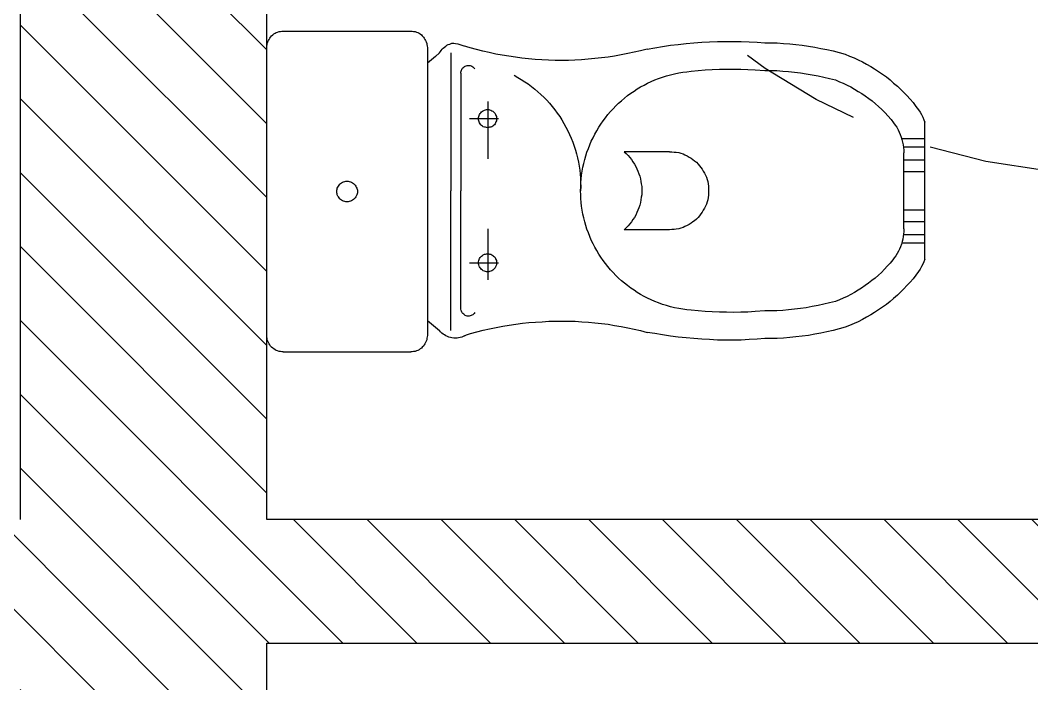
# Model space of a CAD drawing. Header units: millimetres. Extents: x 0 to 2688, y 0 to 2044.
# Drawn here: x 2515.189 to 2516.42, y 2035.253 to 2036.06 of the extents above; entities that cross this region are included whole.
import ezdxf

# ---------------------------------------------------------------- set-up
doc = ezdxf.new("R2010")
doc.units = ezdxf.units.MM
doc.linetypes.add('TRATTEGGIATA', pattern=[0.75, 0.5, -0.25])

# ---------------------------------------------------------------- blocks, each defined once
blk = doc.blocks.new('NP-C02')
for p, q in [((-0.2683, 0.2121), (-0.2683, 0.7121)), ((0.3817, 0.2121), (0.3817, 0.7121)), ((-0.2053, 0.5964), (-0.2053, 0.4641)), ((-0.1803, 0.5964), (-0.1803, 0.4641)), ((0.2937, 0.5964), (0.2937, 0.4641)), ((0.3187, 0.5964), (0.3187, 0.4641)), ((-0.2053, 0.4746), (-0.2233, 0.4746)), ((0.3186, 0.4746), (0.3367, 0.4746)), ((-0.2133, 0.4496), (-0.2233, 0.4496)), ((0.3267, 0.4496), (0.3367, 0.4496)), ((0.2899, 0.2202), (0.3701, 0.2058)), ((-0.2531, 0.1533), (-0.1849, 0.1597)), ((-0.0022, 0), (0.1102, 0)), ((0.2436, 0), (0.2817, 0)), ((-0.1683, 0), (-0.1209, 0)), ((-0.1783, -0.1379), (-0.1783, -0.1366)), ((0.2917, -0.1379), (0.2917, -0.1366))]:
    blk.add_line(p, q)
for points in [[(-0.2483, 0.376), (-0.2483, 0.7496, -1), (-0.2233, 0.7496), (-0.2233, 0.4037, -1)], [(0.3617, 0.3639), (0.3617, 0.7496, 1), (0.3367, 0.7496), (0.3367, 0.4073, 1)]]:
    blk.add_lwpolyline(points, format="xyb")
for points in [[(-0.2076, 0.7364), (-0.1776, 0.7364), (-0.1776, 0.5964), (-0.2076, 0.5964)], [(0.3209, 0.7364), (0.2909, 0.7364), (0.2909, 0.5964), (0.3209, 0.5964)]]:
    blk.add_lwpolyline(points, close=True)
for points in [[(0.0013, 0.5086), (-0.0204, 0.497), (-0.0502, 0.4825), (-0.0643, 0.4713), (-0.0771, 0.4528), (-0.0816, 0.4391), (-0.0836, 0.4109), (-0.0746, 0.3589), (-0.0579, 0.2934), (-0.0463, 0.2586), (-0.0381, 0.2422), (-0.0193, 0.2188), (-0.0079, 0.2113), (0.0167, 0.206), (0.0477, 0.2058), (0.063, 0.2124), (0.0872, 0.2337), (0.0989, 0.25), (0.1131, 0.2869), (0.1144, 0.3216), (0.1259, 0.3641), (0.1296, 0.3922), (0.1259, 0.416), (0.118, 0.4398), (0.0931, 0.492), (0.09, 0.4957), (0.0795, 0.4998), (0.0639, 0.4997), (0.0565, 0.5009), (0.036, 0.5099), (0.0013, 0.5086)], [(0.0969, 0.4843), (0.1072, 0.4856), (0.1594, 0.4842), (0.2507, 0.4469), (0.2996, 0.4148), (0.3381, 0.407), (0.3536, 0.3872), (0.3651, 0.3538), (0.3709, 0.2539), (0.369, 0.2047), (0.3626, 0.1623), (0.3664, 0.0993), (0.3588, 0.0585), (0.3484, 0.0389), (0.3367, 0.0325), (0.3264, 0.0331), (0.3086, 0.0427), (0.2829, 0.08), (0.2687, 0.1147), (0.2702, 0.1285), (0.2854, 0.1558), (0.297, 0.1661), (0.3022, 0.1726), (0.3005, 0.1964), (0.2859, 0.2294), (0.2803, 0.2458), (0.2727, 0.2882), (0.2657, 0.2988), (0.2561, 0.3011), (0.2329, 0.2972), (0.1542, 0.2921), (0.1362, 0.2947), (0.1118, 0.2818)], [(-0.0591, 0.4764), (-0.0993, 0.4636), (-0.122, 0.4523), (-0.1657, 0.4212), (-0.2188, 0.4081), (-0.2428, 0.3846), (-0.2514, 0.3713), (-0.2595, 0.3422), (-0.2634, 0.2302), (-0.2582, 0.1751), (-0.2518, 0.1494), (-0.2595, 0.08), (-0.252, 0.0505), (-0.2428, 0.0363), (-0.2295, 0.0282), (-0.2093, 0.028), (-0.2017, 0.0325), (-0.1824, 0.0569), (-0.1657, 0.089), (-0.1544, 0.1146), (-0.1567, 0.1263), (-0.1759, 0.1494), (-0.1862, 0.1623), (-0.1906, 0.1741), (-0.1895, 0.1991), (-0.168, 0.2518), (-0.1592, 0.2779), (-0.1567, 0.2947), (-0.1451, 0.3011), (-0.0885, 0.2947), (-0.0669, 0.2908), (-0.0566, 0.2908)], [(-0.2133, 0.4095), (-0.2133, 0.4641), (-0.1683, 0.4641)], [(-0.1683, 0.4641), (-0.1683, 0.4205)], [(0.2817, 0.4641), (0.2817, 0.4266)], [(0.3267, 0.4093), (0.3267, 0.4641), (0.2817, 0.4641)], [(-0.1605, 0.2702), (-0.1451, 0.2291), (-0.1368, 0.1599), (-0.1227, 0.0493), (-0.1188, -0.0559), (-0.1134, -0.1035), (-0.0993, -0.1305), (-0.0993, -0.1523), (-0.0967, -0.2133), (-0.0825, -0.2356), (-0.0758, -0.255), (-0.0437, -0.2691), (-0.0225, -0.2664), (-0.0129, -0.2588), (-0.0103, -0.2383), (0, -0.2249), (-0.0026, -0.1953), (-0.009, -0.1819), (-0.0206, -0.16), (-0.0154, -0.1202), (-0.009, -0.0469), (0.0077, 0.0686), (0.0373, 0.1894), (0.054, 0.206), (0.0604, 0.2137), (0.0732, 0.1823), (0.1033, 0.1264), (0.1097, 0.0853), (0.1075, 0.0539), (0.1131, -0.0572), (0.1259, -0.1099), (0.1504, -0.1497), (0.1465, -0.1562), (0.1455, -0.226), (0.1504, -0.2424), (0.1606, -0.2784), (0.1864, -0.299), (0.1971, -0.3006), (0.2088, -0.2913), (0.221, -0.26), (0.2293, -0.2261), (0.2332, -0.1883), (0.2229, -0.1587), (0.237, -0.1369), (0.2435, -0.0135), (0.2438, 0.023), (0.2553, 0.0725), (0.2425, 0.183), (0.2406, 0.2985)], [(-0.1683, 0.2509), (-0.1683, 0.1403)], [(0.2817, 0.2419), (0.2817, 0.149)], [(-0.1683, 0.0838), (-0.1683, -0.0637), (-0.2133, -0.0637), (-0.2133, 0.028)], [(0.2817, 0.083), (0.2817, -0.0637), (0.3267, -0.0637), (0.3267, 0.0331)], [(-0.2033, -0.0637), (-0.2033, -0.2179), (-0.1783, -0.2179), (-0.1783, -0.2879), (-0.0183, -0.2879), (-0.0183, -0.2631)], [(-0.0993, -0.1379), (-0.1783, -0.1379), (-0.1783, -0.0637)], [(0.3167, -0.0637), (0.3167, -0.2179), (0.2917, -0.2179), (0.2917, -0.2879), (0.2101, -0.2879)], [(0.2364, -0.1379), (0.2917, -0.1379), (0.2917, -0.0637)], [(0.1725, -0.2879), (0.1317, -0.2879), (0.1317, -0.1379), (0.1431, -0.1379)]]:
    blk.add_lwpolyline(points)
for centre, radius, start, end in [((0.0577, -0.9015), 1.3959, 80.27, 88.6181), ((0.0577, -0.9015), 1.3959, 93.6699, 99.8201), ((-0.0197, -0.0646), 0.1058, 221.2563, 271.629), ((0.1898, -0.1172), 0.052, 220.6156, 311.4173)]:
    blk.add_arc(centre, radius, start, end)
blk = doc.blocks.new('MIS')
h = blk.add_hatch()
h.set_pattern_fill('ANSI31', color=6, scale=0.02, angle=450)
h.set_pattern_definition([(135, (100, 0), (-0.0449012806, -0.0449012806), [])])
h.paths.add_polyline_path([(2558.9893, 2023.9526), (2558.9893, 2023.6526), (2563.4893, 2023.6526), (2563.4893, 2023.9526)])
h.paths.add_polyline_path([(2558.6893, 2029.9526), (2558.6893, 2023.9526), (2558.9893, 2023.9526), (2558.9893, 2029.9526)])
h.paths.add_polyline_path([(2558.6893, 2034.4526), (2558.6893, 2033.9526), (2558.9893, 2033.9526), (2558.9893, 2034.4526)])
h.paths.add_polyline_path([(2558.6893, 2033.6526), (2558.6893, 2033.5526), (2558.9893, 2033.5526), (2558.9893, 2033.6526)])
h.paths.add_polyline_path([(2558.6893, 2030.3526), (2558.6893, 2030.2526), (2558.9893, 2030.2526), (2558.9893, 2030.3526)])
h.paths.add_polyline_path([(2558.9893, 2030.2526), (2558.9893, 2029.9526), (2559.0893, 2029.9526), (2559.0893, 2030.2526)])
h.paths.add_polyline_path([(2558.6893, 2037.4526), (2558.6893, 2035.9526), (2558.9893, 2035.9526), (2559.0143, 2035.9526), (2559.0143, 2036.1026), (2558.9893, 2036.1026), (2558.9893, 2037.4526)])
h.paths.add_polyline_path([(2558.9893, 2037.7526), (2558.9893, 2037.4526), (2559.8393, 2037.4526), (2559.8393, 2036.1026), (2559.8143, 2036.1026), (2559.8143, 2035.9526), (2559.8393, 2035.9526), (2559.9893, 2035.9526), (2560.0143, 2035.9526), (2560.0143, 2036.1026), (2559.9893, 2036.1026), (2559.9893, 2037.4526), (2560.8393, 2037.4526), (2560.8393, 2036.1026), (2560.8143, 2036.1026), (2560.8143, 2035.9526), (2560.8393, 2035.9526), (2560.9893, 2035.9526), (2561.0143, 2035.9526), (2561.0143, 2036.1026), (2560.9893, 2036.1026), (2560.9893, 2037.4526), (2561.8393, 2037.4526), (2561.8393, 2036.1026), (2561.8143, 2036.1026), (2561.8143, 2035.9526), (2561.8393, 2035.9526), (2561.9893, 2035.9526), (2562.0143, 2035.9526), (2562.0143, 2036.1026), (2561.9893, 2036.1026), (2561.9893, 2037.4526), (2562.8393, 2037.4526), (2562.8393, 2036.1026), (2562.8143, 2036.1026), (2562.8143, 2035.9526), (2562.8393, 2035.9526), (2562.8393, 2035.3026), (2564.0893, 2035.3026), (2564.0893, 2035.4526), (2562.9893, 2035.4526), (2562.9893, 2037.4526), (2563.4893, 2037.4526), (2563.4893, 2037.7526)])
h.paths.add_polyline_path([(2563.7893, 2037.7526), (2563.7893, 2037.4526), (2564.5893, 2037.4526), (2564.5893, 2037.7526)])
h.paths.add_polyline_path([(2565.1893, 2037.7526), (2565.1893, 2035.4526), (2565.0893, 2035.4526), (2565.0893, 2035.3026), (2565.1893, 2035.3026), (2565.1893, 2032.2026), (2565.4893, 2032.2026), (2565.4893, 2032.3026), (2566.4893, 2032.3026), (2566.4893, 2029.9526), (2566.6393, 2029.9526), (2566.6393, 2032.3026), (2569.7893, 2032.3026), (2569.7893, 2033.6526), (2569.4893, 2033.6526), (2569.4893, 2032.4526), (2566.9893, 2032.4526), (2566.9893, 2032.4776), (2566.8393, 2032.4776), (2566.8393, 2032.4526), (2565.4893, 2032.4526), (2565.4893, 2033.3026), (2566.8393, 2033.3026), (2566.8393, 2033.2776), (2566.9893, 2033.2776), (2566.9893, 2033.4776), (2566.8393, 2033.4776), (2566.8393, 2033.4526), (2565.4893, 2033.4526), (2565.4893, 2034.3026), (2566.8393, 2034.3026), (2566.8393, 2034.2776), (2566.9893, 2034.2776), (2566.9893, 2034.4776), (2566.8393, 2034.4776), (2566.8393, 2034.4526), (2565.4893, 2034.4526), (2565.4893, 2035.3026), (2566.8393, 2035.3026), (2566.8393, 2035.2776), (2566.9893, 2035.2776), (2566.9893, 2035.3026), (2567.6393, 2035.3026), (2567.6393, 2036.3526), (2567.4893, 2036.3526), (2567.4893, 2035.4526), (2565.4893, 2035.4526), (2565.4893, 2037.7526)])
h.paths.add_polyline_path([(2569.4893, 2036.3526), (2569.4893, 2033.9526), (2569.7893, 2033.9526), (2569.7893, 2036.3526)], flags=17)
h.paths.add_polyline_path([(2571.9893, 2037.4526), (2571.9893, 2033.9526), (2572.2893, 2033.9526), (2572.2893, 2037.4526)])
h.paths.add_polyline_path([(2571.9893, 2033.6526), (2571.9893, 2030.2526), (2572.2893, 2030.2526), (2572.2893, 2033.6526)])
h.paths.add_polyline_path([(2570.0893, 2023.9526), (2570.0893, 2023.6526), (2571.9893, 2023.6526), (2571.9893, 2023.9526)])
h.paths.add_polyline_path([(2565.1893, 2031.2026), (2565.1893, 2030.2526), (2564.1893, 2030.2526), (2564.1893, 2033.9526), (2563.7893, 2033.9526), (2563.7893, 2033.6526), (2564.0393, 2033.6526), (2564.0393, 2030.2526), (2563.7893, 2030.2526), (2563.7893, 2029.9526), (2565.4893, 2029.9526), (2565.4893, 2031.2026)])
h.paths.add_polyline_path([(2560.0893, 2030.2526), (2560.0893, 2029.9526), (2563.4893, 2029.9526), (2563.4893, 2030.2526)])
h.paths.add_polyline_path([(2558.9893, 2033.9526), (2558.9893, 2033.6526), (2563.4893, 2033.6526), (2563.4893, 2033.9526)])
h.paths.add_polyline_path([(2558.6893, 2031.3526), (2558.9893, 2031.3526), (2558.9893, 2032.5526), (2558.6893, 2032.5526)])
for p, q in [((2565.1893, 2037.9026), (2565.1893, 2035.4526)), ((2565.4893, 2035.4526), (2565.4893, 2037.9026)), ((2565.4978, 2036.0431), (2565.4994, 2036.0439)), ((2565.4994, 2036.0439), (2565.5007, 2036.0447)), ((2565.5007, 2036.0447), (2565.5023, 2036.0455)), ((2565.5023, 2036.0455), (2565.5042, 2036.046)), ((2565.5042, 2036.046), (2565.5058, 2036.0463)), ((2565.5058, 2036.0463), (2565.5076, 2036.0466)), ((2565.5076, 2036.0466), (2565.5092, 2036.0466)), ((2565.5092, 2036.0466), (2565.6643, 2036.0466)), ((2565.6643, 2036.0466), (2565.6662, 2036.0466)), ((2565.6662, 2036.0466), (2565.6678, 2036.0463)), ((2565.6678, 2036.0463), (2565.6696, 2036.046)), ((2565.6696, 2036.046), (2565.6712, 2036.0455)), ((2565.6712, 2036.0455), (2565.6728, 2036.0447)), ((2565.6728, 2036.0447), (2565.6744, 2036.0439)), ((2565.6744, 2036.0439), (2565.6757, 2036.0431)), ((2565.4896, 2036.0301), (2565.4898, 2036.0317)), ((2565.4898, 2036.0317), (2565.4904, 2036.0336)), ((2565.4904, 2036.0336), (2565.4911, 2036.0351)), ((2565.4911, 2036.0351), (2565.492, 2036.0365)), ((2565.492, 2036.0365), (2565.4928, 2036.0381)), ((2565.4928, 2036.0381), (2565.4938, 2036.0394)), ((2565.4938, 2036.0394), (2565.4951, 2036.0407)), ((2565.4951, 2036.0407), (2565.4965, 2036.042)), ((2565.4965, 2036.042), (2565.4978, 2036.0431)), ((2565.6757, 2036.0431), (2565.6773, 2036.042)), ((2565.6773, 2036.042), (2565.6784, 2036.0407)), ((2565.6784, 2036.0407), (2565.6797, 2036.0394)), ((2565.6797, 2036.0394), (2565.6808, 2036.0381)), ((2565.6808, 2036.0381), (2565.6816, 2036.0365)), ((2565.6816, 2036.0365), (2565.6824, 2036.0351)), ((2565.6824, 2036.0351), (2565.6832, 2036.0336)), ((2565.6832, 2036.0336), (2565.6837, 2036.0317)), ((2565.6837, 2036.0317), (2565.6839, 2036.0301)), ((2565.7118, 2036.0309), (2565.7134, 2036.0314)), ((2565.7134, 2036.0314), (2565.7153, 2036.032)), ((2565.7139, 2036.032), (2565.7166, 2036.032)), ((2565.7166, 2036.032), (2565.7189, 2036.0317)), ((2565.7189, 2036.0317), (2565.7216, 2036.0312)), ((2565.9897, 2036.0304), (2565.9993, 2036.0314)), ((2565.9993, 2036.0314), (2566.0088, 2036.0325)), ((2566.0088, 2036.0325), (2566.0184, 2036.033)), ((2566.0184, 2036.033), (2566.0279, 2036.0336)), ((2566.0279, 2036.0336), (2566.0375, 2036.0338)), ((2566.0375, 2036.0338), (2566.047, 2036.0341)), ((2566.047, 2036.0341), (2566.0565, 2036.0341)), ((2566.0565, 2036.0341), (2566.0664, 2036.0338)), ((2566.0664, 2036.0338), (2566.0759, 2036.0336)), ((2566.0759, 2036.0336), (2566.0855, 2036.033)), ((2566.0855, 2036.033), (2566.095, 2036.0325)), ((2566.095, 2036.0325), (2566.1027, 2036.0322)), ((2566.1027, 2036.0322), (2566.1101, 2036.0322)), ((2566.1101, 2036.0322), (2566.1178, 2036.0317)), ((2566.1178, 2036.0317), (2566.1255, 2036.0312)), ((2565.4893, 2036.0282), (2565.4896, 2036.0301)), ((2565.4893, 2036.0266), (2565.4893, 2036.0282)), ((2565.4893, 2035.6766), (2565.4893, 2036.0266)), ((2565.6839, 2036.0301), (2565.6842, 2036.0282)), ((2565.6842, 2036.0282), (2565.6845, 2036.0266)), ((2565.6845, 2036.0266), (2565.6845, 2035.6766)), ((2565.6993, 2036.02), (2565.6946, 2036.0158)), ((2565.6993, 2036.02), (2565.7004, 2036.0216)), ((2565.7004, 2036.0216), (2565.7014, 2036.0232)), ((2565.7014, 2036.0232), (2565.7025, 2036.0245)), ((2565.7025, 2036.0245), (2565.7039, 2036.0259)), ((2565.7039, 2036.0259), (2565.7052, 2036.0272)), ((2565.7052, 2036.0272), (2565.7068, 2036.0282)), ((2565.7068, 2036.0282), (2565.7083, 2036.0293)), ((2565.7083, 2036.0293), (2565.7099, 2036.0301)), ((2565.7099, 2036.0301), (2565.7118, 2036.0309)), ((2565.7129, 2036.02), (2565.7129, 2035.8524)), ((2565.7216, 2036.0312), (2565.724, 2036.0304)), ((2565.724, 2036.0304), (2565.7264, 2036.0296)), ((2565.7264, 2036.0296), (2565.7285, 2036.0285)), ((2565.7365, 2036.0264), (2565.7285, 2036.0285)), ((2565.7442, 2036.0243), (2565.7365, 2036.0264)), ((2565.7518, 2036.0221), (2565.7442, 2036.0243)), ((2565.7598, 2036.0205), (2565.7518, 2036.0221)), ((2565.7678, 2036.0187), (2565.7598, 2036.0205)), ((2565.9282, 2036.0192), (2565.9202, 2036.0176)), ((2565.9359, 2036.0208), (2565.9282, 2036.0192)), ((2565.9438, 2036.0227), (2565.9359, 2036.0208)), ((2565.9518, 2036.0248), (2565.9438, 2036.0227)), ((2565.9518, 2036.0248), (2565.9611, 2036.0264)), ((2565.9611, 2036.0264), (2565.9706, 2036.028)), ((2565.9706, 2036.028), (2565.9802, 2036.0293)), ((2565.9802, 2036.0293), (2565.9897, 2036.0304)), ((2566.1255, 2036.0312), (2566.1329, 2036.0304)), ((2566.1329, 2036.0304), (2566.1406, 2036.0296)), ((2566.1406, 2036.0296), (2566.148, 2036.0282)), ((2566.148, 2036.0282), (2566.1557, 2036.0272)), ((2566.1557, 2036.0272), (2566.1631, 2036.0256)), ((2566.1631, 2036.0256), (2566.1705, 2036.0243)), ((2566.1705, 2036.0243), (2566.178, 2036.0224)), ((2566.178, 2036.0224), (2566.1854, 2036.0205)), ((2566.1854, 2036.0205), (2566.1928, 2036.0184)), ((2565.6895, 2036.0118), (2565.6845, 2036.0078)), ((2565.6946, 2036.0158), (2565.6895, 2036.0118)), ((2565.7757, 2036.0174), (2565.7678, 2036.0187)), ((2565.7837, 2036.0161), (2565.7757, 2036.0174)), ((2565.7916, 2036.0147), (2565.7837, 2036.0161)), ((2565.7996, 2036.0137), (2565.7916, 2036.0147)), ((2565.8075, 2036.0129), (2565.7996, 2036.0137)), ((2565.8158, 2036.0121), (2565.8075, 2036.0129)), ((2565.8237, 2036.0115), (2565.8158, 2036.0121)), ((2565.8319, 2036.0113), (2565.8237, 2036.0115)), ((2565.8399, 2036.011), (2565.8319, 2036.0113)), ((2565.856, 2036.011), (2565.8399, 2036.011)), ((2565.864, 2036.0113), (2565.856, 2036.011)), ((2565.8722, 2036.0118), (2565.864, 2036.0113)), ((2565.8802, 2036.0123), (2565.8722, 2036.0118)), ((2565.8881, 2036.0131), (2565.8802, 2036.0123)), ((2565.8963, 2036.0139), (2565.8881, 2036.0131)), ((2565.9043, 2036.015), (2565.8963, 2036.0139)), ((2565.9123, 2036.0163), (2565.9043, 2036.015)), ((2565.9202, 2036.0176), (2565.9123, 2036.0163)), ((2566.1928, 2036.0184), (2566.1981, 2036.0163)), ((2566.1981, 2036.0163), (2566.2035, 2036.0142)), ((2566.2035, 2036.0142), (2566.2085, 2036.0118)), ((2566.2085, 2036.0118), (2566.2138, 2036.0091)), ((2566.2138, 2036.0091), (2566.2188, 2036.0065)), ((2565.7253, 2035.9967), (2565.7256, 2035.9978)), ((2565.7253, 2035.9954), (2565.7253, 2035.9967)), ((2565.7253, 2035.9956), (2565.7253, 2035.8524)), ((2565.7256, 2035.9978), (2565.7259, 2035.9991)), ((2565.7259, 2035.9991), (2565.7264, 2036.0001)), ((2565.7264, 2036.0001), (2565.7269, 2036.0012)), ((2565.7269, 2036.0012), (2565.7277, 2036.002)), ((2565.7277, 2036.002), (2565.7288, 2036.0028)), ((2565.7288, 2036.0028), (2565.7296, 2036.0036)), ((2565.7296, 2036.0036), (2565.7306, 2036.0041)), ((2565.7306, 2036.0041), (2565.7317, 2036.0044)), ((2565.7317, 2036.0044), (2565.733, 2036.0046)), ((2565.733, 2036.0046), (2565.7341, 2036.0049)), ((2565.7341, 2036.0049), (2565.7354, 2036.0049)), ((2565.7354, 2036.0049), (2565.7365, 2036.0046)), ((2565.7365, 2036.0046), (2565.7378, 2036.0044)), ((2565.7378, 2036.0044), (2565.7388, 2036.0039)), ((2565.7388, 2036.0039), (2565.7399, 2036.0033)), ((2565.7399, 2036.0033), (2565.7407, 2036.0025)), ((2565.7407, 2036.0025), (2565.7415, 2036.0017)), ((2565.7415, 2036.0017), (2565.7423, 2036.0007)), ((2565.9802, 2035.9935), (2565.9852, 2035.9948)), ((2565.9852, 2035.9948), (2565.9902, 2035.9959)), ((2565.9902, 2035.9959), (2565.9953, 2035.9967)), ((2565.9953, 2035.9967), (2566.0003, 2035.9972)), ((2566.0003, 2035.9972), (2566.0054, 2035.9978)), ((2566.0054, 2035.9978), (2566.0138, 2035.9985)), ((2566.0138, 2035.9985), (2566.0226, 2035.9993)), ((2566.0226, 2035.9993), (2566.0311, 2035.9999)), ((2566.0311, 2035.9999), (2566.0398, 2036.0004)), ((2566.0398, 2036.0004), (2566.0658, 2036.0004)), ((2566.0658, 2036.0004), (2566.0743, 2036.0001)), ((2566.0743, 2036.0001), (2566.0831, 2035.9996)), ((2566.0831, 2035.9996), (2566.095, 2035.9988)), ((2566.095, 2035.9988), (2566.1022, 2035.9988)), ((2566.1022, 2035.9988), (2566.1096, 2035.9985)), ((2566.1096, 2035.9985), (2566.1167, 2035.998)), ((2566.1167, 2035.998), (2566.1239, 2035.9975)), ((2566.1239, 2035.9975), (2566.131, 2035.9967)), ((2566.131, 2035.9967), (2566.1382, 2035.9959)), ((2566.1382, 2035.9959), (2566.1454, 2035.9948)), ((2566.1454, 2035.9948), (2566.1525, 2035.9935)), ((2566.2188, 2036.0065), (2566.2239, 2036.0036)), ((2566.2239, 2036.0036), (2566.2286, 2036.0007)), ((2566.2286, 2036.0007), (2566.2334, 2035.9975)), ((2566.2334, 2035.9975), (2566.2382, 2035.9943)), ((2565.7903, 2035.993), (2565.7945, 2035.9903)), ((2565.7945, 2035.9903), (2565.7988, 2035.9879)), ((2565.7988, 2035.9879), (2565.803, 2035.985)), ((2565.803, 2035.985), (2565.8073, 2035.9824)), ((2565.8073, 2035.9824), (2565.8113, 2035.9792)), ((2565.9481, 2035.981), (2565.9523, 2035.9832)), ((2565.9523, 2035.9832), (2565.9566, 2035.9853)), ((2565.9566, 2035.9853), (2565.9611, 2035.9872)), ((2565.9611, 2035.9872), (2565.9656, 2035.989)), ((2565.9656, 2035.989), (2565.9706, 2035.9906)), ((2565.9706, 2035.9906), (2565.9754, 2035.9922)), ((2565.9754, 2035.9922), (2565.9802, 2035.9935)), ((2566.1525, 2035.9935), (2566.1597, 2035.9922)), ((2566.1597, 2035.9922), (2566.1669, 2035.9906)), ((2566.1669, 2035.9906), (2566.1738, 2035.989)), ((2566.1738, 2035.989), (2566.1809, 2035.9872)), ((2566.1809, 2035.9872), (2566.1857, 2035.985)), ((2566.1857, 2035.985), (2566.1904, 2035.9832)), ((2566.1904, 2035.9832), (2566.1952, 2035.9808)), ((2566.2382, 2035.9943), (2566.243, 2035.9908)), ((2566.243, 2035.9908), (2566.2475, 2035.9872)), ((2566.2475, 2035.9872), (2566.2517, 2035.9834)), ((2566.2517, 2035.9834), (2566.2562, 2035.9797)), ((2565.8113, 2035.9792), (2565.8152, 2035.976)), ((2565.8152, 2035.976), (2565.8189, 2035.9728)), ((2565.8189, 2035.9728), (2565.8226, 2035.9694)), ((2565.9279, 2035.9681), (2565.9319, 2035.971)), ((2565.9319, 2035.971), (2565.9359, 2035.9736)), ((2565.9359, 2035.9736), (2565.9398, 2035.9763)), ((2565.9398, 2035.9763), (2565.9438, 2035.9787)), ((2565.9438, 2035.9787), (2565.9481, 2035.981)), ((2566.1952, 2035.9808), (2566.1997, 2035.9787)), ((2566.1997, 2035.9787), (2566.2042, 2035.976)), ((2566.2042, 2035.976), (2566.2087, 2035.9733)), ((2566.2087, 2035.9733), (2566.213, 2035.9707)), ((2566.213, 2035.9707), (2566.2172, 2035.9678)), ((2566.2562, 2035.9797), (2566.2602, 2035.976)), ((2566.2602, 2035.976), (2566.2642, 2035.972)), ((2566.2642, 2035.972), (2566.2679, 2035.9681)), ((2565.7579, 2035.9612), (2565.7579, 2035.9193)), ((2565.8226, 2035.9694), (2565.8264, 2035.9659)), ((2565.8264, 2035.9659), (2565.8298, 2035.9625)), ((2565.8298, 2035.9625), (2565.8332, 2035.9588)), ((2565.8332, 2035.9588), (2565.8364, 2035.9548)), ((2565.9136, 2035.9556), (2565.917, 2035.9588)), ((2565.917, 2035.9588), (2565.9208, 2035.9619)), ((2565.9208, 2035.9619), (2565.9242, 2035.9651)), ((2565.9242, 2035.9651), (2565.9279, 2035.9681)), ((2566.2172, 2035.9678), (2566.2215, 2035.9646)), ((2566.2215, 2035.9646), (2566.2257, 2035.9617)), ((2566.2257, 2035.9617), (2566.2297, 2035.9582)), ((2566.2297, 2035.9582), (2566.2334, 2035.9548)), ((2566.2679, 2035.9681), (2566.2716, 2035.9638)), ((2566.2716, 2035.9638), (2566.2753, 2035.9596)), ((2566.2753, 2035.9596), (2566.2787, 2035.9551)), ((2565.7476, 2035.9439), (2565.7481, 2035.9452)), ((2565.7481, 2035.9452), (2565.7487, 2035.9463)), ((2565.7487, 2035.9463), (2565.7497, 2035.9474)), ((2565.7497, 2035.9474), (2565.7505, 2035.9484)), ((2565.7505, 2035.9484), (2565.7516, 2035.9492)), ((2565.7516, 2035.9492), (2565.7526, 2035.9498)), ((2565.7526, 2035.9498), (2565.754, 2035.9503)), ((2565.754, 2035.9503), (2565.7553, 2035.9508)), ((2565.7553, 2035.9508), (2565.7566, 2035.9511)), ((2565.7566, 2035.9511), (2565.7593, 2035.9511)), ((2565.7579, 2035.9513), (2565.7579, 2035.8911)), ((2565.7593, 2035.9511), (2565.7603, 2035.9508)), ((2565.7603, 2035.9508), (2565.7617, 2035.9503)), ((2565.7617, 2035.9503), (2565.763, 2035.9498)), ((2565.763, 2035.9498), (2565.764, 2035.9492)), ((2565.764, 2035.9492), (2565.7651, 2035.9484)), ((2565.7651, 2035.9484), (2565.7662, 2035.9474)), ((2565.7662, 2035.9474), (2565.767, 2035.9463)), ((2565.767, 2035.9463), (2565.7675, 2035.9452)), ((2565.7675, 2035.9452), (2565.768, 2035.9439)), ((2565.8364, 2035.9548), (2565.8396, 2035.9508)), ((2565.8396, 2035.9508), (2565.8425, 2035.9468)), ((2565.8425, 2035.9468), (2565.8455, 2035.9429)), ((2565.904, 2035.945), (2565.9072, 2035.9487)), ((2565.9072, 2035.9487), (2565.9104, 2035.9521)), ((2565.9104, 2035.9521), (2565.9136, 2035.9556)), ((2566.2334, 2035.9548), (2566.2374, 2035.9511)), ((2566.2374, 2035.9511), (2566.2414, 2035.9474)), ((2566.2414, 2035.9474), (2566.2448, 2035.9434)), ((2566.2787, 2035.9551), (2566.282, 2035.9508)), ((2566.282, 2035.9508), (2566.2838, 2035.9479)), ((2566.2838, 2035.9479), (2566.2857, 2035.945)), ((2565.7359, 2035.9402), (2565.7709, 2035.9402)), ((2565.7468, 2035.9415), (2565.7471, 2035.9429)), ((2565.7468, 2035.9389), (2565.7468, 2035.9415)), ((2565.7471, 2035.9376), (2565.7468, 2035.9389)), ((2565.7471, 2035.9429), (2565.7476, 2035.9439)), ((2565.7476, 2035.9362), (2565.7471, 2035.9376)), ((2565.7481, 2035.9352), (2565.7476, 2035.9362)), ((2565.7487, 2035.9338), (2565.7481, 2035.9352)), ((2565.7497, 2035.9328), (2565.7487, 2035.9338)), ((2565.767, 2035.9338), (2565.7662, 2035.9328)), ((2565.7675, 2035.9352), (2565.767, 2035.9338)), ((2565.768, 2035.9362), (2565.7675, 2035.9352)), ((2565.768, 2035.9439), (2565.7686, 2035.9429)), ((2565.7686, 2035.9376), (2565.768, 2035.9362)), ((2565.7686, 2035.9429), (2565.7688, 2035.9415)), ((2565.7688, 2035.9389), (2565.7686, 2035.9376)), ((2565.7688, 2035.9415), (2565.7688, 2035.9389)), ((2565.8455, 2035.9429), (2565.8481, 2035.9386)), ((2565.8481, 2035.9386), (2565.8505, 2035.9341)), ((2565.8505, 2035.9341), (2565.8531, 2035.9299)), ((2565.8929, 2035.9296), (2565.8956, 2035.9336)), ((2565.8956, 2035.9336), (2565.8982, 2035.9373)), ((2565.8982, 2035.9373), (2565.9011, 2035.9412)), ((2565.9011, 2035.9412), (2565.904, 2035.945)), ((2566.2448, 2035.9434), (2566.2485, 2035.9391)), ((2566.2485, 2035.9391), (2566.2517, 2035.9349)), ((2566.2517, 2035.9349), (2566.2536, 2035.9322)), ((2566.2857, 2035.945), (2566.287, 2035.9421)), ((2566.287, 2035.9421), (2566.2886, 2035.9389)), ((2566.2886, 2035.9389), (2566.2896, 2035.936)), ((2566.2896, 2035.7692), (2566.2896, 2035.936)), ((2565.7505, 2035.932), (2565.7497, 2035.9328)), ((2565.7516, 2035.9312), (2565.7505, 2035.932)), ((2565.7526, 2035.9304), (2565.7516, 2035.9312)), ((2565.754, 2035.9299), (2565.7526, 2035.9304)), ((2565.7553, 2035.9296), (2565.754, 2035.9299)), ((2565.7566, 2035.9293), (2565.7553, 2035.9296)), ((2565.7579, 2035.9291), (2565.7566, 2035.9293)), ((2565.7593, 2035.9293), (2565.7579, 2035.9291)), ((2565.7603, 2035.9296), (2565.7593, 2035.9293)), ((2565.7617, 2035.9299), (2565.7603, 2035.9296)), ((2565.763, 2035.9304), (2565.7617, 2035.9299)), ((2565.764, 2035.9312), (2565.763, 2035.9304)), ((2565.7651, 2035.932), (2565.764, 2035.9312)), ((2565.7662, 2035.9328), (2565.7651, 2035.932)), ((2565.8531, 2035.9299), (2565.8552, 2035.9254)), ((2565.8552, 2035.9254), (2565.8574, 2035.9209)), ((2565.8574, 2035.9209), (2565.8595, 2035.9164)), ((2565.886, 2035.9169), (2565.8881, 2035.9211)), ((2565.8881, 2035.9211), (2565.8905, 2035.9254)), ((2565.8905, 2035.9254), (2565.8929, 2035.9296)), ((2566.2536, 2035.9322), (2566.2554, 2035.9296)), ((2566.2554, 2035.9296), (2566.257, 2035.9267)), ((2566.257, 2035.9267), (2566.2586, 2035.9238)), ((2566.2586, 2035.9238), (2566.2597, 2035.9209)), ((2566.2597, 2035.9209), (2566.261, 2035.9177)), ((2565.8595, 2035.9164), (2565.8613, 2035.9116)), ((2565.8613, 2035.9116), (2565.863, 2035.9068)), ((2565.8805, 2035.9039), (2565.882, 2035.9084)), ((2565.882, 2035.9084), (2565.8839, 2035.9126)), ((2565.8839, 2035.9126), (2565.886, 2035.9169)), ((2566.261, 2035.9177), (2566.2618, 2035.9147)), ((2566.2615, 2035.9161), (2566.2896, 2035.9161)), ((2566.2618, 2035.9147), (2566.2626, 2035.9116)), ((2566.2626, 2035.9116), (2566.2634, 2035.9084)), ((2566.2634, 2035.9084), (2566.2636, 2035.9049)), ((2565.863, 2035.9068), (2565.8646, 2035.902)), ((2565.8646, 2035.902), (2565.8659, 2035.8972)), ((2565.8659, 2035.8972), (2565.8672, 2035.8925)), ((2565.8773, 2035.8949), (2565.8786, 2035.8994)), ((2565.8786, 2035.8994), (2565.8805, 2035.9039)), ((2565.924, 2035.8999), (2565.9263, 2035.8978)), ((2565.9791, 2035.8999), (2565.924, 2035.8999)), ((2565.9263, 2035.8978), (2565.9287, 2035.8954)), ((2565.9791, 2035.8999), (2565.982, 2035.8999)), ((2565.982, 2035.8999), (2565.9847, 2035.8996)), ((2565.9847, 2035.8996), (2565.9873, 2035.8994)), ((2565.9873, 2035.8994), (2565.9902, 2035.8989)), ((2565.9902, 2035.8989), (2565.9929, 2035.898)), ((2565.9929, 2035.898), (2565.9955, 2035.8972)), ((2565.9955, 2035.8972), (2565.9979, 2035.8962)), ((2565.9979, 2035.8962), (2566.0006, 2035.8949)), ((2566.2636, 2035.906), (2566.2896, 2035.906)), ((2566.2636, 2035.9049), (2566.2639, 2035.9018)), ((2566.2639, 2035.9018), (2566.2642, 2035.8986)), ((2566.2642, 2035.8063), (2566.2642, 2035.8986)), ((2565.8672, 2035.8925), (2565.8682, 2035.8874)), ((2565.8682, 2035.8874), (2565.8691, 2035.8824)), ((2565.8738, 2035.8811), (2565.8749, 2035.8856)), ((2565.8749, 2035.8856), (2565.876, 2035.8903)), ((2565.876, 2035.8903), (2565.8773, 2035.8949)), ((2565.9287, 2035.8954), (2565.9308, 2035.893)), ((2565.9308, 2035.893), (2565.9327, 2035.8903)), ((2565.9327, 2035.8903), (2565.9346, 2035.8877)), ((2565.9346, 2035.8877), (2565.9364, 2035.885)), ((2565.9364, 2035.885), (2565.938, 2035.8821)), ((2566.0006, 2035.8949), (2566.003, 2035.8935)), ((2566.003, 2035.8935), (2566.0054, 2035.8922)), ((2566.0054, 2035.8922), (2566.0075, 2035.8906)), ((2566.0075, 2035.8906), (2566.0096, 2035.8888)), ((2566.0096, 2035.8888), (2566.0117, 2035.8872)), ((2566.0117, 2035.8872), (2566.0138, 2035.885)), ((2566.0138, 2035.885), (2566.0157, 2035.8829)), ((2566.2642, 2035.8901), (2566.2896, 2035.8901)), ((2565.8691, 2035.8824), (2565.8698, 2035.8776)), ((2565.8698, 2035.8776), (2565.8704, 2035.8726)), ((2565.8704, 2035.8726), (2565.8707, 2035.8676)), ((2565.8717, 2035.8668), (2565.8722, 2035.8715)), ((2565.8722, 2035.8715), (2565.873, 2035.8763)), ((2565.873, 2035.8763), (2565.8738, 2035.8811)), ((2565.938, 2035.8821), (2565.9393, 2035.8792)), ((2565.9393, 2035.8792), (2565.9407, 2035.8763)), ((2565.9407, 2035.8763), (2565.9417, 2035.8731)), ((2565.9417, 2035.8731), (2565.9428, 2035.8702)), ((2566.0157, 2035.8829), (2566.0173, 2035.8808)), ((2566.0173, 2035.8808), (2566.0189, 2035.8787)), ((2566.0189, 2035.8787), (2566.0202, 2035.8763)), ((2566.0202, 2035.8763), (2566.0215, 2035.8739)), ((2566.0215, 2035.8739), (2566.0229, 2035.8713)), ((2566.2642, 2035.876), (2566.2896, 2035.876)), ((2565.5763, 2035.8582), (2565.5771, 2035.8593)), ((2565.5771, 2035.8593), (2565.5779, 2035.8604)), ((2565.5779, 2035.8604), (2565.5789, 2035.8614)), ((2565.5789, 2035.8614), (2565.5802, 2035.8623)), ((2565.5802, 2035.8623), (2565.5813, 2035.8628)), ((2565.5813, 2035.8628), (2565.5827, 2035.8633)), ((2565.5827, 2035.8633), (2565.584, 2035.8638)), ((2565.584, 2035.8638), (2565.5853, 2035.8641)), ((2565.5853, 2035.8641), (2565.5882, 2035.8641)), ((2565.5882, 2035.8641), (2565.5896, 2035.8638)), ((2565.5896, 2035.8638), (2565.5909, 2035.8633)), ((2565.5909, 2035.8633), (2565.5922, 2035.8628)), ((2565.5922, 2035.8628), (2565.5935, 2035.8623)), ((2565.5935, 2035.8623), (2565.5946, 2035.8614)), ((2565.5946, 2035.8614), (2565.5956, 2035.8604)), ((2565.5956, 2035.8604), (2565.5967, 2035.8593)), ((2565.5967, 2035.8593), (2565.5975, 2035.8582)), ((2565.8707, 2035.8676), (2565.8709, 2035.8625)), ((2565.8709, 2035.8625), (2565.8712, 2035.8575)), ((2565.8712, 2035.862), (2565.8717, 2035.8668)), ((2565.8712, 2035.8572), (2565.8712, 2035.862)), ((2565.9428, 2035.8702), (2565.9436, 2035.867)), ((2565.9436, 2035.867), (2565.9441, 2035.8638)), ((2565.9441, 2035.8638), (2565.9446, 2035.8607)), ((2565.9446, 2035.8607), (2565.9452, 2035.8575)), ((2566.0229, 2035.8713), (2566.0239, 2035.8689)), ((2566.0239, 2035.8689), (2566.0247, 2035.8662)), ((2566.0247, 2035.8662), (2566.0255, 2035.8636)), ((2566.0255, 2035.8636), (2566.0261, 2035.8607)), ((2566.0261, 2035.8607), (2566.0263, 2035.858)), ((2565.5744, 2035.853), (2565.5747, 2035.8543)), ((2565.5744, 2035.85), (2565.5744, 2035.853)), ((2565.5747, 2035.8487), (2565.5744, 2035.85)), ((2565.5747, 2035.8543), (2565.575, 2035.8556)), ((2565.575, 2035.8474), (2565.5747, 2035.8487)), ((2565.575, 2035.8556), (2565.5755, 2035.8569)), ((2565.5755, 2035.8461), (2565.575, 2035.8474)), ((2565.5755, 2035.8569), (2565.5763, 2035.8582)), ((2565.5975, 2035.8582), (2565.598, 2035.8569)), ((2565.598, 2035.8569), (2565.5986, 2035.8556)), ((2565.5986, 2035.8474), (2565.598, 2035.8461)), ((2565.5986, 2035.8556), (2565.5991, 2035.8543)), ((2565.5991, 2035.8487), (2565.5986, 2035.8474)), ((2565.5991, 2035.8543), (2565.5994, 2035.853)), ((2565.5994, 2035.85), (2565.5991, 2035.8487)), ((2565.5994, 2035.853), (2565.5994, 2035.85)), ((2565.7129, 2035.6824), (2565.7129, 2035.8524)), ((2565.7253, 2035.7092), (2565.7253, 2035.8524)), ((2565.8712, 2035.8575), (2565.8709, 2035.8524)), ((2565.8709, 2035.8524), (2565.8712, 2035.8572)), ((2565.8712, 2035.8477), (2565.8709, 2035.8524)), ((2565.8712, 2035.8429), (2565.8712, 2035.8477)), ((2565.9452, 2035.8477), (2565.9446, 2035.8445)), ((2565.9452, 2035.8575), (2565.9452, 2035.8477)), ((2566.0263, 2035.8471), (2566.0261, 2035.8442)), ((2566.0263, 2035.858), (2566.0266, 2035.8554)), ((2566.0266, 2035.8498), (2566.0263, 2035.8471)), ((2566.0266, 2035.8554), (2566.0266, 2035.8498)), ((2565.5763, 2035.845), (2565.5755, 2035.8461)), ((2565.5771, 2035.8437), (2565.5763, 2035.845)), ((2565.5779, 2035.8426), (2565.5771, 2035.8437)), ((2565.5789, 2035.8418), (2565.5779, 2035.8426)), ((2565.5802, 2035.841), (2565.5789, 2035.8418)), ((2565.5813, 2035.8402), (2565.5802, 2035.841)), ((2565.5827, 2035.8397), (2565.5813, 2035.8402)), ((2565.584, 2035.8394), (2565.5827, 2035.8397)), ((2565.5853, 2035.8392), (2565.584, 2035.8394)), ((2565.5869, 2035.8392), (2565.5853, 2035.8392)), ((2565.5882, 2035.8392), (2565.5869, 2035.8392)), ((2565.5896, 2035.8394), (2565.5882, 2035.8392)), ((2565.5909, 2035.8397), (2565.5896, 2035.8394)), ((2565.5922, 2035.8402), (2565.5909, 2035.8397)), ((2565.5935, 2035.841), (2565.5922, 2035.8402)), ((2565.5946, 2035.8418), (2565.5935, 2035.841)), ((2565.5956, 2035.8426), (2565.5946, 2035.8418)), ((2565.5967, 2035.8437), (2565.5956, 2035.8426)), ((2565.5975, 2035.845), (2565.5967, 2035.8437)), ((2565.598, 2035.8461), (2565.5975, 2035.845)), ((2565.8717, 2035.8384), (2565.8712, 2035.8429)), ((2565.8722, 2035.8336), (2565.8717, 2035.8384)), ((2565.9428, 2035.8349), (2565.9417, 2035.8317)), ((2565.9436, 2035.8381), (2565.9428, 2035.8349)), ((2565.9441, 2035.8413), (2565.9436, 2035.8381)), ((2565.9446, 2035.8445), (2565.9441, 2035.8413)), ((2566.0239, 2035.8363), (2566.0229, 2035.8339)), ((2566.0247, 2035.8389), (2566.0239, 2035.8363)), ((2566.0255, 2035.8416), (2566.0247, 2035.8389)), ((2566.0261, 2035.8442), (2566.0255, 2035.8416)), ((2565.873, 2035.8288), (2565.8722, 2035.8336)), ((2565.8738, 2035.8241), (2565.873, 2035.8288)), ((2565.8749, 2035.8195), (2565.8738, 2035.8241)), ((2565.938, 2035.823), (2565.9364, 2035.8201)), ((2565.9393, 2035.8259), (2565.938, 2035.823)), ((2565.9407, 2035.8288), (2565.9393, 2035.8259)), ((2565.9417, 2035.8317), (2565.9407, 2035.8288)), ((2566.0173, 2035.8243), (2566.0157, 2035.8219)), ((2566.0189, 2035.8264), (2566.0173, 2035.8243)), ((2566.0202, 2035.8288), (2566.0189, 2035.8264)), ((2566.0215, 2035.8312), (2566.0202, 2035.8288)), ((2566.0229, 2035.8339), (2566.0215, 2035.8312)), ((2566.2642, 2035.8291), (2566.2896, 2035.8291)), ((2565.876, 2035.8148), (2565.8749, 2035.8195)), ((2565.8773, 2035.8103), (2565.876, 2035.8148)), ((2565.8786, 2035.8057), (2565.8773, 2035.8103)), ((2565.9308, 2035.8121), (2565.9287, 2035.8097)), ((2565.9327, 2035.8148), (2565.9308, 2035.8121)), ((2565.9346, 2035.8174), (2565.9327, 2035.8148)), ((2565.9364, 2035.8201), (2565.9346, 2035.8174)), ((2566.0006, 2035.8103), (2565.9979, 2035.8089)), ((2566.003, 2035.8113), (2566.0006, 2035.8103)), ((2566.0054, 2035.8129), (2566.003, 2035.8113)), ((2566.0075, 2035.8145), (2566.0054, 2035.8129)), ((2566.0096, 2035.8161), (2566.0075, 2035.8145)), ((2566.0117, 2035.8179), (2566.0096, 2035.8161)), ((2566.0138, 2035.8201), (2566.0117, 2035.8179)), ((2566.0157, 2035.8219), (2566.0138, 2035.8201)), ((2566.2642, 2035.815), (2566.2896, 2035.815)), ((2565.7579, 2035.8063), (2565.7579, 2035.7461)), ((2565.8805, 2035.8012), (2565.8786, 2035.8057)), ((2565.882, 2035.7968), (2565.8805, 2035.8012)), ((2565.9263, 2035.8074), (2565.924, 2035.805)), ((2565.9791, 2035.805), (2565.924, 2035.805)), ((2565.9287, 2035.8097), (2565.9263, 2035.8074)), ((2565.982, 2035.8052), (2565.9791, 2035.805)), ((2565.9847, 2035.8055), (2565.982, 2035.8052)), ((2565.9873, 2035.8057), (2565.9847, 2035.8055)), ((2565.9902, 2035.8063), (2565.9873, 2035.8057)), ((2565.9929, 2035.8071), (2565.9902, 2035.8063)), ((2565.9955, 2035.8079), (2565.9929, 2035.8071)), ((2565.9979, 2035.8089), (2565.9955, 2035.8079)), ((2566.2636, 2035.7999), (2566.2634, 2035.7968)), ((2566.2639, 2035.8031), (2566.2636, 2035.7999)), ((2566.2636, 2035.7991), (2566.2896, 2035.7991)), ((2566.2642, 2035.8063), (2566.2639, 2035.8031)), ((2565.7579, 2035.7859), (2565.7579, 2035.744)), ((2565.8839, 2035.7925), (2565.882, 2035.7968)), ((2565.886, 2035.788), (2565.8839, 2035.7925)), ((2565.8881, 2035.7837), (2565.886, 2035.788)), ((2566.2612, 2035.7877), (2566.2602, 2035.7845)), ((2566.262, 2035.7907), (2566.2612, 2035.7877)), ((2566.2615, 2035.7891), (2566.2896, 2035.7891)), ((2566.2629, 2035.7936), (2566.262, 2035.7907)), ((2566.2634, 2035.7968), (2566.2629, 2035.7936)), ((2565.7497, 2035.7723), (2565.7505, 2035.7731)), ((2565.7505, 2035.7731), (2565.7516, 2035.7739)), ((2565.7516, 2035.7739), (2565.7526, 2035.7747)), ((2565.7526, 2035.7747), (2565.754, 2035.7753)), ((2565.754, 2035.7753), (2565.7553, 2035.7755)), ((2565.7553, 2035.7755), (2565.7566, 2035.7758)), ((2565.7566, 2035.7758), (2565.7593, 2035.7758)), ((2565.7593, 2035.7758), (2565.7603, 2035.7755)), ((2565.7603, 2035.7755), (2565.7617, 2035.7753)), ((2565.7617, 2035.7753), (2565.763, 2035.7747)), ((2565.763, 2035.7747), (2565.764, 2035.7739)), ((2565.764, 2035.7739), (2565.7651, 2035.7731)), ((2565.7651, 2035.7731), (2565.7662, 2035.7723)), ((2565.8905, 2035.7798), (2565.8881, 2035.7837)), ((2565.8929, 2035.7755), (2565.8905, 2035.7798)), ((2565.8956, 2035.7716), (2565.8929, 2035.7755)), ((2566.2543, 2035.7734), (2566.2525, 2035.7708)), ((2566.2559, 2035.7761), (2566.2543, 2035.7734)), ((2566.2575, 2035.779), (2566.2559, 2035.7761)), ((2566.2589, 2035.7816), (2566.2575, 2035.779)), ((2566.2602, 2035.7845), (2566.2589, 2035.7816)), ((2565.7359, 2035.7649), (2565.7709, 2035.7649)), ((2565.7468, 2035.7662), (2565.7471, 2035.7676)), ((2565.7468, 2035.7636), (2565.7468, 2035.7662)), ((2565.7471, 2035.7623), (2565.7468, 2035.7636)), ((2565.7471, 2035.7676), (2565.7476, 2035.7689)), ((2565.7476, 2035.7609), (2565.7471, 2035.7623)), ((2565.7476, 2035.7689), (2565.7481, 2035.77)), ((2565.7481, 2035.7599), (2565.7476, 2035.7609)), ((2565.7481, 2035.77), (2565.7487, 2035.7713)), ((2565.7487, 2035.7713), (2565.7497, 2035.7723)), ((2565.7662, 2035.7723), (2565.767, 2035.7713)), ((2565.767, 2035.7713), (2565.7675, 2035.77)), ((2565.7675, 2035.77), (2565.768, 2035.7689)), ((2565.768, 2035.7609), (2565.7675, 2035.7599)), ((2565.768, 2035.7689), (2565.7686, 2035.7676)), ((2565.7686, 2035.7623), (2565.768, 2035.7609)), ((2565.7686, 2035.7676), (2565.7688, 2035.7662)), ((2565.7688, 2035.7636), (2565.7686, 2035.7623)), ((2565.7688, 2035.7662), (2565.7688, 2035.7636)), ((2565.8982, 2035.7676), (2565.8956, 2035.7716)), ((2565.9011, 2035.7639), (2565.8982, 2035.7676)), ((2565.904, 2035.7602), (2565.9011, 2035.7639)), ((2566.244, 2035.7607), (2566.2406, 2035.757)), ((2566.2475, 2035.7644), (2566.244, 2035.7607)), ((2566.2507, 2035.7684), (2566.2475, 2035.7644)), ((2566.2525, 2035.7708), (2566.2507, 2035.7684)), ((2566.287, 2035.7631), (2566.2857, 2035.7602)), ((2566.2886, 2035.766), (2566.287, 2035.7631)), ((2566.2896, 2035.7692), (2566.2886, 2035.766)), ((2565.7487, 2035.7588), (2565.7481, 2035.7599)), ((2565.7497, 2035.7578), (2565.7487, 2035.7588)), ((2565.7505, 2035.7567), (2565.7497, 2035.7578)), ((2565.7516, 2035.7559), (2565.7505, 2035.7567)), ((2565.7526, 2035.7551), (2565.7516, 2035.7559)), ((2565.754, 2035.7546), (2565.7526, 2035.7551)), ((2565.7553, 2035.7543), (2565.754, 2035.7546)), ((2565.7566, 2035.754), (2565.7553, 2035.7543)), ((2565.7579, 2035.754), (2565.7566, 2035.754)), ((2565.7593, 2035.754), (2565.7579, 2035.754)), ((2565.7603, 2035.7543), (2565.7593, 2035.754)), ((2565.7617, 2035.7546), (2565.7603, 2035.7543)), ((2565.763, 2035.7551), (2565.7617, 2035.7546)), ((2565.764, 2035.7559), (2565.763, 2035.7551)), ((2565.7651, 2035.7567), (2565.764, 2035.7559)), ((2565.7662, 2035.7578), (2565.7651, 2035.7567)), ((2565.767, 2035.7588), (2565.7662, 2035.7578)), ((2565.7675, 2035.7599), (2565.767, 2035.7588)), ((2565.9072, 2035.7564), (2565.904, 2035.7602)), ((2565.9104, 2035.753), (2565.9072, 2035.7564)), ((2565.9136, 2035.7495), (2565.9104, 2035.753)), ((2565.917, 2035.7461), (2565.9136, 2035.7495)), ((2566.2332, 2035.7498), (2566.2292, 2035.7464)), ((2566.2369, 2035.7532), (2566.2332, 2035.7498)), ((2566.2406, 2035.757), (2566.2369, 2035.7532)), ((2566.2787, 2035.7498), (2566.2753, 2035.7456)), ((2566.282, 2035.7543), (2566.2787, 2035.7498)), ((2566.2838, 2035.7572), (2566.282, 2035.7543)), ((2566.2857, 2035.7602), (2566.2838, 2035.7572)), ((2565.9208, 2035.7429), (2565.917, 2035.7461)), ((2565.9242, 2035.74), (2565.9208, 2035.7429)), ((2565.9279, 2035.7371), (2565.9242, 2035.74)), ((2565.9319, 2035.7342), (2565.9279, 2035.7371)), ((2566.217, 2035.7371), (2566.2127, 2035.7342)), ((2566.2212, 2035.74), (2566.217, 2035.7371)), ((2566.2252, 2035.7432), (2566.2212, 2035.74)), ((2566.2292, 2035.7464), (2566.2252, 2035.7432)), ((2566.2679, 2035.7371), (2566.2642, 2035.7331)), ((2566.2716, 2035.7413), (2566.2679, 2035.7371)), ((2566.2753, 2035.7456), (2566.2716, 2035.7413)), ((2565.9359, 2035.7315), (2565.9319, 2035.7342)), ((2565.9398, 2035.7289), (2565.9359, 2035.7315)), ((2565.9438, 2035.7265), (2565.9398, 2035.7289)), ((2565.9481, 2035.7241), (2565.9438, 2035.7265)), ((2565.9523, 2035.722), (2565.9481, 2035.7241)), ((2566.195, 2035.7241), (2566.1904, 2035.722)), ((2566.1995, 2035.7265), (2566.195, 2035.7241)), ((2566.204, 2035.7289), (2566.1995, 2035.7265)), ((2566.2085, 2035.7315), (2566.204, 2035.7289)), ((2566.2127, 2035.7342), (2566.2085, 2035.7315)), ((2566.2562, 2035.7254), (2566.2517, 2035.7214)), ((2566.2602, 2035.7291), (2566.2562, 2035.7254)), ((2566.2642, 2035.7331), (2566.2602, 2035.7291)), ((2565.9566, 2035.7199), (2565.9523, 2035.722)), ((2565.9611, 2035.718), (2565.9566, 2035.7199)), ((2565.9656, 2035.7161), (2565.9611, 2035.718)), ((2565.9706, 2035.7143), (2565.9656, 2035.7161)), ((2565.9754, 2035.7129), (2565.9706, 2035.7143)), ((2565.9802, 2035.7113), (2565.9754, 2035.7129)), ((2566.1525, 2035.7116), (2566.1454, 2035.7103)), ((2566.1597, 2035.7129), (2566.1525, 2035.7116)), ((2566.1669, 2035.7145), (2566.1597, 2035.7129)), ((2566.1738, 2035.7161), (2566.1669, 2035.7145)), ((2566.1809, 2035.718), (2566.1738, 2035.7161)), ((2566.1857, 2035.7199), (2566.1809, 2035.718)), ((2566.1904, 2035.722), (2566.1857, 2035.7199)), ((2566.243, 2035.7143), (2566.2382, 2035.7108)), ((2566.2475, 2035.718), (2566.243, 2035.7143)), ((2566.2517, 2035.7214), (2566.2475, 2035.718)), ((2565.7253, 2035.7084), (2565.7253, 2035.7095)), ((2565.7256, 2035.7071), (2565.7253, 2035.7084)), ((2565.7259, 2035.706), (2565.7256, 2035.7071)), ((2565.7264, 2035.705), (2565.7259, 2035.706)), ((2565.7269, 2035.7039), (2565.7264, 2035.705)), ((2565.7277, 2035.7031), (2565.7269, 2035.7039)), ((2565.7288, 2035.7023), (2565.7277, 2035.7031)), ((2565.7296, 2035.7015), (2565.7288, 2035.7023)), ((2565.7306, 2035.701), (2565.7296, 2035.7015)), ((2565.7317, 2035.7005), (2565.7306, 2035.701)), ((2565.733, 2035.7002), (2565.7317, 2035.7005)), ((2565.7354, 2035.7002), (2565.733, 2035.7002)), ((2565.7365, 2035.7005), (2565.7354, 2035.7002)), ((2565.7378, 2035.7007), (2565.7365, 2035.7005)), ((2565.7388, 2035.7013), (2565.7378, 2035.7007)), ((2565.7399, 2035.7018), (2565.7388, 2035.7013)), ((2565.7407, 2035.7026), (2565.7399, 2035.7018)), ((2565.7415, 2035.7034), (2565.7407, 2035.7026)), ((2565.7423, 2035.7045), (2565.7415, 2035.7034)), ((2565.9852, 2035.7103), (2565.9802, 2035.7113)), ((2565.9902, 2035.7092), (2565.9852, 2035.7103)), ((2565.9953, 2035.7084), (2565.9902, 2035.7092)), ((2566.0003, 2035.7079), (2565.9953, 2035.7084)), ((2566.0054, 2035.7074), (2566.0003, 2035.7079)), ((2566.0138, 2035.7063), (2566.0054, 2035.7074)), ((2566.0226, 2035.7058), (2566.0138, 2035.7063)), ((2566.0311, 2035.7053), (2566.0226, 2035.7058)), ((2566.0398, 2035.7047), (2566.0311, 2035.7053)), ((2566.0483, 2035.7047), (2566.0398, 2035.7047)), ((2566.0571, 2035.7045), (2566.0483, 2035.7047)), ((2566.0658, 2035.7047), (2566.0571, 2035.7045)), ((2566.0743, 2035.705), (2566.0658, 2035.7047)), ((2566.0831, 2035.7055), (2566.0743, 2035.705)), ((2566.095, 2035.7063), (2566.0831, 2035.7055)), ((2566.1022, 2035.7063), (2566.095, 2035.7063)), ((2566.1096, 2035.7066), (2566.1022, 2035.7063)), ((2566.1167, 2035.7071), (2566.1096, 2035.7066)), ((2566.1239, 2035.7077), (2566.1167, 2035.7071)), ((2566.131, 2035.7084), (2566.1239, 2035.7077)), ((2566.1382, 2035.7092), (2566.131, 2035.7084)), ((2566.1454, 2035.7103), (2566.1382, 2035.7092)), ((2566.2239, 2035.7015), (2566.2188, 2035.6986)), ((2566.2286, 2035.7045), (2566.2239, 2035.7015)), ((2566.2334, 2035.7077), (2566.2286, 2035.7045)), ((2566.2382, 2035.7108), (2566.2334, 2035.7077)), ((2565.6845, 2035.6949), (2565.6895, 2035.6907)), ((2565.6895, 2035.6907), (2565.6946, 2035.6867)), ((2565.7683, 2035.6864), (2565.7762, 2035.6877)), ((2565.7762, 2035.6877), (2565.7842, 2035.6891)), ((2565.7842, 2035.6891), (2565.7921, 2035.6904)), ((2565.7921, 2035.6904), (2565.8001, 2035.6915)), ((2565.8001, 2035.6915), (2565.8081, 2035.6923)), ((2565.8081, 2035.6923), (2565.816, 2035.6928)), ((2565.816, 2035.6928), (2565.8242, 2035.6933)), ((2565.8242, 2035.6933), (2565.8322, 2035.6939)), ((2565.8322, 2035.6939), (2565.8401, 2035.6941)), ((2565.8401, 2035.6941), (2565.8563, 2035.6941)), ((2565.8563, 2035.6941), (2565.8643, 2035.6939)), ((2565.8643, 2035.6939), (2565.8725, 2035.6933)), ((2565.8725, 2035.6933), (2565.8805, 2035.6928)), ((2565.8805, 2035.6928), (2565.8884, 2035.692)), ((2565.8884, 2035.692), (2565.8963, 2035.6912)), ((2565.8963, 2035.6912), (2565.9043, 2035.6901)), ((2565.9043, 2035.6901), (2565.9123, 2035.6888)), ((2565.9123, 2035.6888), (2565.9202, 2035.6875)), ((2565.9202, 2035.6875), (2565.9282, 2035.6859)), ((2566.1981, 2035.6888), (2566.1928, 2035.6867)), ((2566.2035, 2035.6909), (2566.1981, 2035.6888)), ((2566.2085, 2035.6933), (2566.2035, 2035.6909)), ((2566.2138, 2035.696), (2566.2085, 2035.6933)), ((2566.2188, 2035.6986), (2566.2138, 2035.696)), ((2565.4893, 2035.6748), (2565.4893, 2035.6766)), ((2565.4896, 2035.6732), (2565.4893, 2035.6748)), ((2565.6842, 2035.6748), (2565.6839, 2035.6732)), ((2565.6845, 2035.6766), (2565.6842, 2035.6748)), ((2565.6946, 2035.6867), (2565.6993, 2035.6824)), ((2565.7007, 2035.6808), (2565.6993, 2035.6824)), ((2565.7022, 2035.6795), (2565.7007, 2035.6808)), ((2565.7036, 2035.6782), (2565.7022, 2035.6795)), ((2565.7054, 2035.6772), (2565.7036, 2035.6782)), ((2565.707, 2035.6761), (2565.7054, 2035.6772)), ((2565.7089, 2035.6753), (2565.707, 2035.6761)), ((2565.7108, 2035.6745), (2565.7089, 2035.6753)), ((2565.7126, 2035.674), (2565.7108, 2035.6745)), ((2565.7264, 2035.6745), (2565.7243, 2035.674)), ((2565.7282, 2035.6753), (2565.7264, 2035.6745)), ((2565.7298, 2035.6761), (2565.7282, 2035.6753)), ((2565.7298, 2035.6761), (2565.7322, 2035.6772)), ((2565.7322, 2035.6772), (2565.7346, 2035.6782)), ((2565.7346, 2035.6782), (2565.737, 2035.679)), ((2565.737, 2035.679), (2565.7447, 2035.6811)), ((2565.7447, 2035.6811), (2565.7526, 2035.683)), ((2565.7526, 2035.683), (2565.7603, 2035.6848)), ((2565.7603, 2035.6848), (2565.7683, 2035.6864)), ((2565.9282, 2035.6859), (2565.9361, 2035.6843)), ((2565.9361, 2035.6843), (2565.9438, 2035.6824)), ((2565.9438, 2035.6824), (2565.9518, 2035.6803)), ((2565.9611, 2035.6788), (2565.9518, 2035.6803)), ((2565.9706, 2035.6772), (2565.9611, 2035.6788)), ((2565.9802, 2035.6758), (2565.9706, 2035.6772)), ((2565.9897, 2035.6745), (2565.9802, 2035.6758)), ((2565.9993, 2035.6737), (2565.9897, 2035.6745)), ((2566.1329, 2035.6748), (2566.1255, 2035.674)), ((2566.1406, 2035.6756), (2566.1329, 2035.6748)), ((2566.148, 2035.6766), (2566.1406, 2035.6756)), ((2566.1557, 2035.678), (2566.148, 2035.6766)), ((2566.1631, 2035.6792), (2566.1557, 2035.678)), ((2566.1705, 2035.6808), (2566.1631, 2035.6792)), ((2566.178, 2035.6827), (2566.1705, 2035.6808)), ((2566.1854, 2035.6846), (2566.178, 2035.6827)), ((2566.1928, 2035.6867), (2566.1854, 2035.6846)), ((2565.4898, 2035.6713), (2565.4896, 2035.6732)), ((2565.4904, 2035.6697), (2565.4898, 2035.6713)), ((2565.4911, 2035.6681), (2565.4904, 2035.6697)), ((2565.492, 2035.6665), (2565.4911, 2035.6681)), ((2565.4928, 2035.6652), (2565.492, 2035.6665)), ((2565.4938, 2035.6636), (2565.4928, 2035.6652)), ((2565.4951, 2035.6623), (2565.4938, 2035.6636)), ((2565.4965, 2035.6612), (2565.4951, 2035.6623)), ((2565.6784, 2035.6623), (2565.6773, 2035.6612)), ((2565.6797, 2035.6636), (2565.6784, 2035.6623)), ((2565.6808, 2035.6652), (2565.6797, 2035.6636)), ((2565.6816, 2035.6665), (2565.6808, 2035.6652)), ((2565.6824, 2035.6681), (2565.6816, 2035.6665)), ((2565.6832, 2035.6697), (2565.6824, 2035.6681)), ((2565.6837, 2035.6713), (2565.6832, 2035.6697)), ((2565.6839, 2035.6732), (2565.6837, 2035.6713)), ((2565.7144, 2035.6737), (2565.7126, 2035.674)), ((2565.7166, 2035.6734), (2565.7144, 2035.6737)), ((2565.7206, 2035.6734), (2565.7166, 2035.6734)), ((2565.7224, 2035.6737), (2565.7206, 2035.6734)), ((2565.7243, 2035.674), (2565.7224, 2035.6737)), ((2566.0088, 2035.6727), (2565.9993, 2035.6737)), ((2566.0184, 2035.6721), (2566.0088, 2035.6727)), ((2566.0279, 2035.6716), (2566.0184, 2035.6721)), ((2566.0375, 2035.671), (2566.0279, 2035.6716)), ((2566.0664, 2035.671), (2566.0375, 2035.671)), ((2566.0759, 2035.6716), (2566.0664, 2035.671)), ((2566.0855, 2035.6721), (2566.0759, 2035.6716)), ((2566.095, 2035.6727), (2566.0855, 2035.6721)), ((2566.1027, 2035.6727), (2566.095, 2035.6727)), ((2566.1101, 2035.6729), (2566.1027, 2035.6727)), ((2566.1178, 2035.6734), (2566.1101, 2035.6729)), ((2566.1255, 2035.674), (2566.1178, 2035.6734)), ((2565.4978, 2035.6602), (2565.4965, 2035.6612)), ((2565.4994, 2035.6591), (2565.4978, 2035.6602)), ((2565.5007, 2035.6583), (2565.4994, 2035.6591)), ((2565.5023, 2035.6578), (2565.5007, 2035.6583)), ((2565.5042, 2035.6572), (2565.5023, 2035.6578)), ((2565.5058, 2035.657), (2565.5042, 2035.6572)), ((2565.5076, 2035.6567), (2565.5058, 2035.657)), ((2565.5092, 2035.6565), (2565.5076, 2035.6567)), ((2565.5092, 2035.6565), (2565.6643, 2035.6565)), ((2565.6662, 2035.6567), (2565.6643, 2035.6565)), ((2565.6678, 2035.657), (2565.6662, 2035.6567)), ((2565.6696, 2035.6572), (2565.6678, 2035.657)), ((2565.6712, 2035.6578), (2565.6696, 2035.6572)), ((2565.6728, 2035.6583), (2565.6712, 2035.6578)), ((2565.6744, 2035.6591), (2565.6728, 2035.6583)), ((2565.6757, 2035.6602), (2565.6744, 2035.6591)), ((2565.6773, 2035.6612), (2565.6757, 2035.6602)), ((2567.4893, 2035.4526), (2565.4893, 2035.4526)), ((2565.4893, 2034.4526), (2565.4893, 2035.3026)), ((2565.4893, 2035.3026), (2566.8393, 2035.3026))]:
    blk.add_line(p, q)
at = {"color": 1, "linetype": 'TRATTEGGIATA', "ltscale": 0.3}
blk.add_circle((2566.5149, 2036.623), 0.7502, dxfattribs=at)
at = {"rotation": 39.77068035912458}
blk.add_blockref('NP-C02', (2566.5718, 2036.423), dxfattribs=at)

msp = doc.modelspace()

# ---------------------------------------------------------------- block references
msp.add_blockref('MIS', (-50, 0))

doc.saveas('drawing.dxf')
